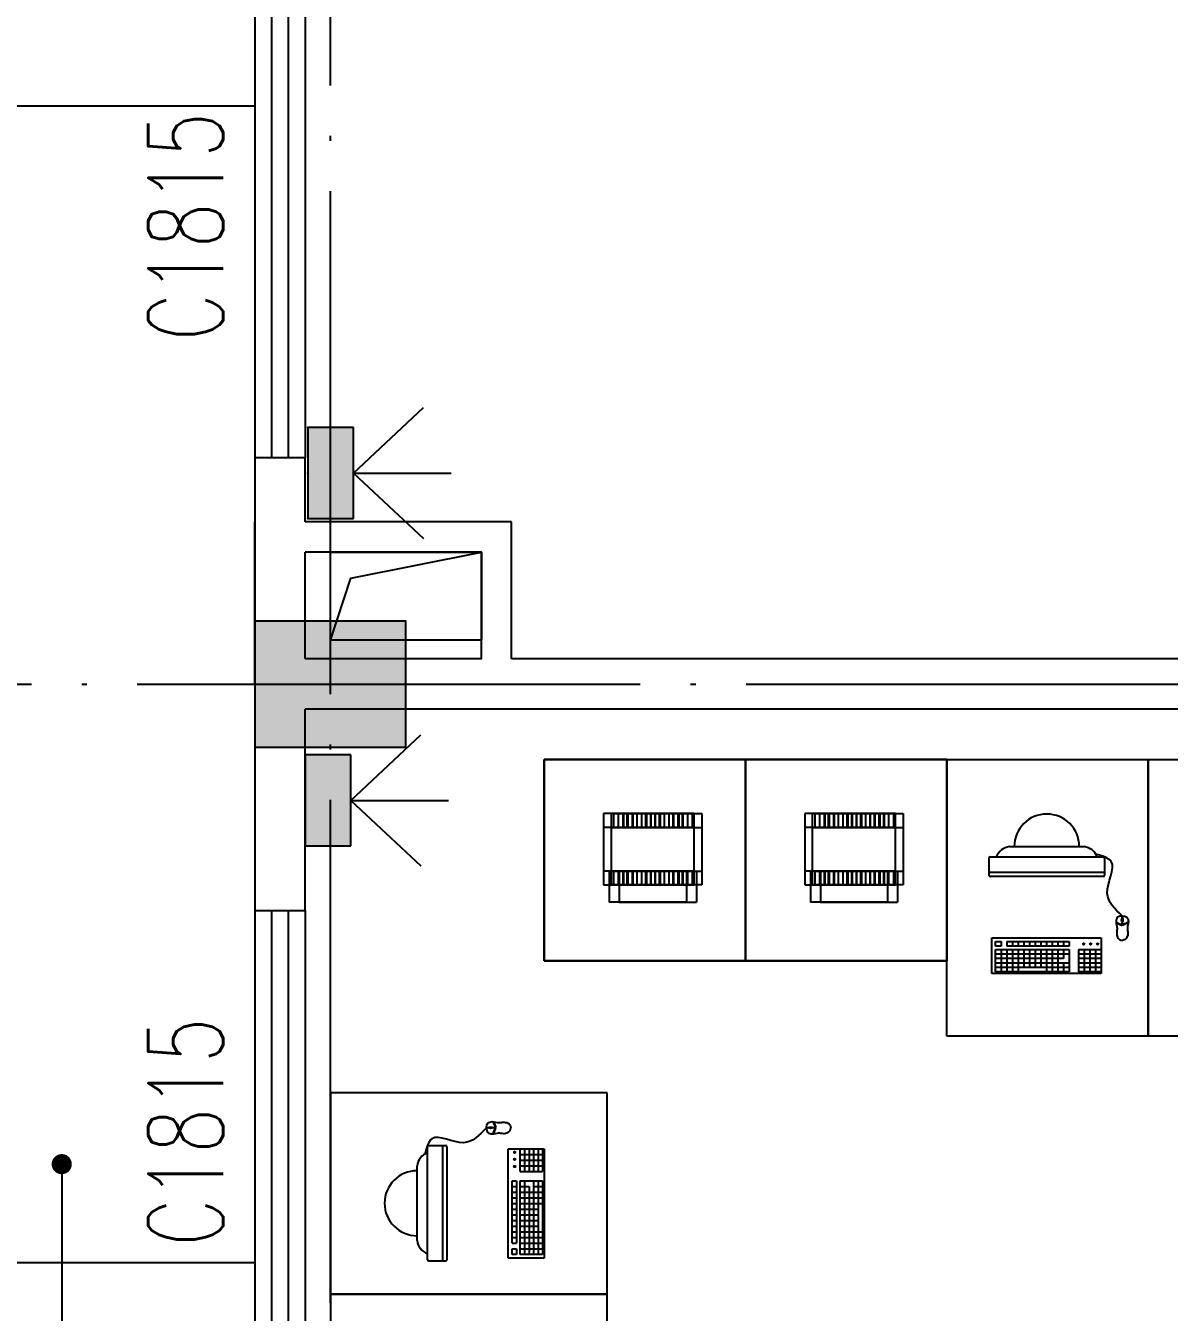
# Model space of a CAD drawing. Extents: x -93062 to 326984, y -142534 to 91021.
# Drawn here: x 24657 to 29202, y 51375 to 56490 of the extents above; entities that cross this region are included whole.
import ezdxf

# ---------------------------------------------------------------- set-up
doc = ezdxf.new("R2010")
doc.units = 0
doc.header["$LTSCALE"] = 1000
doc.header["$MEASUREMENT"] = 0
doc.linetypes.add('DOTE', pattern=[2.42, 2, -0.2, 0.02, -0.2])
doc.layers.get('0').update_dxf_attribs({"color": 8})
doc.layers.get('Defpoints').update_dxf_attribs({"color": 8})
for name, color, linetype in [('-人员定位', 6, 'Continuous'), ('COLUMN', 8, 'Continuous'), ('DIM_LEAD', 8, 'Continuous'), ('DOTE', 8, 'DOTE'), ('EQUIPMENT', 8, 'Continuous'), ('HOLE', 8, 'Continuous'), ('PUB_DIM', 8, 'Continuous'), ('PUB_HATCH', 8, 'Continuous'), ('STAIR', 8, 'Continuous'), ('WALL', 8, 'Continuous'), ('WINDOW', 8, 'Continuous'), ('WINDOW_TEXT', 8, 'Continuous')]:
    doc.layers.add(name, color=color, linetype=linetype)
doc.styles.add('_TCH_DIM_T3', font='SIMPLEX', dxfattribs={"width": 0.705882, "bigfont": 'GBCBIG'})
doc.styles.add('_TCH_WINDOW', font='SIMPLEX', dxfattribs={"bigfont": 'GBCBIG'})
doc.dimstyles.new('_TCH_ARCH&&100', dxfattribs={"dimtxt": 297.5, "dimasz": 100, "dimexe": 250, "dimexo": 300, "dimgap": 126.25, "dimtad": 1, "dimdec": 0, "dimzin": 0, "dimdsep": 46, "dimtxsty": '_TCH_DIM_T3', "dimblk": 'ARCHTICK', "dimcen": 0.09, "dimazin": 2, "dimtfac": 1, "dimtdec": 0, "dimtix": 1, "dimtmove": 2, "dimatfit": 3, "dimfxl": 1, "dimtolj": 1, "dimtzin": 0, "dimarcsym": 0})

# ---------------------------------------------------------------- blocks, each defined once
blk = doc.blocks.new('_FZH')
blk.add_lwpolyline([(-0.5, -0.5), (0.5, -0.5), (0.5, 0.5), (-0.5, 0.5)], close=True)
at = {"layer": 'PUB_HATCH'}
blk.add_solid([(-0.5, -0.5), (0.5, -0.5), (-0.5, 0.5), (0.5, 0.5)], dxfattribs=at)
blk = doc.blocks.new('DSADa')
at = {"layer": 'COLUMN', "xscale": 600.0000000000146, "yscale": 500, "zscale": 500}
blk.add_blockref('_FZH', (0, -27500), dxfattribs=at)
blk = doc.blocks.new('A$C31CF031A')
at = {"layer": 'EQUIPMENT'}
for p, q in [((850, 5900), (850, 6700)), ((850, 6700), (1650, 6700)), ((1650, 6700), (850, 6700)), ((850, 6700), (850, 5900)), ((1650, 5900), (1650, 6700)), ((1650, 6700), (2450, 6700)), ((2450, 6700), (1650, 6700)), ((1650, 6700), (1650, 5900)), ((1650, 6700), (1650, 5900)), ((1650, 5900), (1650, 6700)), ((2450, 6700), (2450, 5900)), ((2450, 5900), (2450, 6700)), ((1085.5, 6486.2), (1085.5, 6202.6)), ((1445.9, 6486.2), (1085.5, 6486.2)), ((1116.3, 6202.6), (1116.3, 6486.2)), ((1116.3, 6486.2), (1476.6, 6486.2)), ((1124.6, 6485.1), (1124.6, 6430.8)), ((1143.8, 6485.1), (1143.8, 6430.8)), ((1161.7, 6485.1), (1161.7, 6430.8)), ((1164.4, 6485.1), (1164.4, 6430.8)), ((1178.3, 6485.1), (1178.3, 6430.8)), ((1182.3, 6485.1), (1182.3, 6430.8)), ((1198.7, 6485.1), (1198.7, 6430.8)), ((1201.4, 6485.1), (1201.4, 6430.8)), ((1217.8, 6485.1), (1217.8, 6430.8)), ((1218, 6485.1), (1218, 6430.8)), ((1235.7, 6485.1), (1235.7, 6430.8)), ((1235.9, 6485.1), (1235.9, 6430.8)), ((1252.3, 6485.1), (1252.3, 6430.8)), ((1256.3, 6485.1), (1256.3, 6430.8)), ((1271.4, 6485.1), (1271.4, 6430.8)), ((1272.9, 6485.1), (1272.9, 6430.8)), ((1289.3, 6485.1), (1289.3, 6430.8)), ((1290.7, 6485.1), (1290.7, 6430.8)), ((1305.9, 6485.1), (1305.9, 6430.8)), ((1309.9, 6485.1), (1309.9, 6430.8)), ((1326.3, 6485.1), (1326.3, 6430.8)), ((1326.5, 6485.1), (1326.5, 6430.8)), ((1344.2, 6485.1), (1344.2, 6430.8)), ((1344.4, 6485.1), (1344.4, 6430.8)), ((1360.8, 6485.1), (1360.8, 6430.8)), ((1363.5, 6485.1), (1363.5, 6430.8)), ((1379.9, 6485.1), (1379.9, 6430.8)), ((1383.9, 6485.1), (1383.9, 6430.8)), ((1397.8, 6485.1), (1397.8, 6430.8)), ((1400.5, 6485.1), (1400.5, 6430.8)), ((1418.4, 6485.1), (1418.4, 6430.8)), ((1437.5, 6485.1), (1437.5, 6430.8)), ((1445.9, 6202.6), (1445.9, 6486.2)), ((1476.6, 6486.2), (1476.6, 6202.6)), ((1885.5, 6486.2), (1885.5, 6202.6)), ((2245.9, 6486.2), (1885.5, 6486.2)), ((1916.3, 6202.6), (1916.3, 6486.2)), ((1916.3, 6486.2), (2276.6, 6486.2)), ((1924.6, 6485.1), (1924.6, 6430.8)), ((1943.8, 6485.1), (1943.8, 6430.8)), ((1961.7, 6485.1), (1961.7, 6430.8)), ((1964.4, 6485.1), (1964.4, 6430.8)), ((1978.3, 6485.1), (1978.3, 6430.8)), ((1982.3, 6485.1), (1982.3, 6430.8)), ((1998.7, 6485.1), (1998.7, 6430.8)), ((2001.4, 6485.1), (2001.4, 6430.8)), ((2017.8, 6485.1), (2017.8, 6430.8)), ((2018, 6485.1), (2018, 6430.8)), ((2035.7, 6485.1), (2035.7, 6430.8)), ((2035.9, 6485.1), (2035.9, 6430.8)), ((2052.3, 6485.1), (2052.3, 6430.8)), ((2056.3, 6485.1), (2056.3, 6430.8)), ((2071.4, 6485.1), (2071.4, 6430.8)), ((2072.9, 6485.1), (2072.9, 6430.8)), ((2089.3, 6485.1), (2089.3, 6430.8)), ((2090.7, 6485.1), (2090.7, 6430.8)), ((2105.9, 6485.1), (2105.9, 6430.8)), ((2109.9, 6485.1), (2109.9, 6430.8)), ((2126.3, 6485.1), (2126.3, 6430.8)), ((2126.5, 6485.1), (2126.5, 6430.8)), ((2144.2, 6485.1), (2144.2, 6430.8)), ((2144.4, 6485.1), (2144.4, 6430.8)), ((2160.8, 6485.1), (2160.8, 6430.8)), ((2163.5, 6485.1), (2163.5, 6430.8)), ((2179.9, 6485.1), (2179.9, 6430.8)), ((2183.9, 6485.1), (2183.9, 6430.8)), ((2197.8, 6485.1), (2197.8, 6430.8)), ((2200.5, 6485.1), (2200.5, 6430.8)), ((2218.4, 6485.1), (2218.4, 6430.8)), ((2237.5, 6485.1), (2237.5, 6430.8)), ((2245.9, 6202.6), (2245.9, 6486.2)), ((2276.6, 6486.2), (2276.6, 6202.6)), ((1445.9, 6430.5), (1085.5, 6430.5)), ((1116.3, 6430.5), (1476.6, 6430.5)), ((2245.9, 6430.5), (1885.5, 6430.5)), ((1916.3, 6430.5), (2276.6, 6430.5)), ((2698.3, 6354.2), (2995.3, 6354.2)), ((2617.1, 6307.9), (2617.1, 6240.3)), ((2622.1, 6312.9), (3071.4, 6312.9)), ((3076.4, 6307.9), (3076.4, 6240.3)), ((1445.9, 6257), (1085.5, 6257)), ((1108.1, 6257), (1108.1, 6133.7)), ((1116.3, 6257), (1476.6, 6257)), ((1124.6, 6257), (1124.6, 6202.6)), ((1143.8, 6257), (1143.8, 6202.6)), ((1147.8, 6257), (1147.8, 6133.7)), ((1161.7, 6257), (1161.7, 6202.6)), ((1164.4, 6257), (1164.4, 6202.6)), ((1178.3, 6257), (1178.3, 6202.6)), ((1182.3, 6257), (1182.3, 6202.6)), ((1198.7, 6257), (1198.7, 6202.6)), ((1201.4, 6257), (1201.4, 6202.6)), ((1217.8, 6257), (1217.8, 6202.6)), ((1218, 6257), (1218, 6202.6)), ((1235.7, 6257), (1235.7, 6202.6)), ((1235.9, 6257), (1235.9, 6202.6)), ((1252.3, 6257), (1252.3, 6202.6)), ((1256.3, 6257), (1256.3, 6202.6)), ((1271.4, 6257), (1271.4, 6202.6)), ((1272.9, 6257), (1272.9, 6202.6)), ((1289.3, 6257), (1289.3, 6202.6)), ((1290.7, 6257), (1290.7, 6202.6)), ((1305.9, 6257), (1305.9, 6202.6)), ((1309.9, 6257), (1309.9, 6202.6)), ((1326.3, 6257), (1326.3, 6202.6)), ((1326.5, 6257), (1326.5, 6202.6)), ((1344.2, 6257), (1344.2, 6202.6)), ((1344.4, 6257), (1344.4, 6202.6)), ((1360.8, 6257), (1360.8, 6202.6)), ((1363.5, 6257), (1363.5, 6202.6)), ((1379.9, 6257), (1379.9, 6202.6)), ((1383.9, 6257), (1383.9, 6202.6)), ((1397.8, 6257), (1397.8, 6202.6)), ((1400.5, 6257), (1400.5, 6202.6)), ((1414.4, 6257), (1414.4, 6133.7)), ((1418.4, 6257), (1418.4, 6202.6)), ((1437.5, 6257), (1437.5, 6202.6)), ((1454.1, 6257), (1454.1, 6133.7)), ((2245.9, 6257), (1885.5, 6257)), ((1908.1, 6257), (1908.1, 6133.7)), ((1916.3, 6257), (2276.6, 6257)), ((1924.6, 6257), (1924.6, 6202.6)), ((1943.8, 6257), (1943.8, 6202.6)), ((1947.8, 6257), (1947.8, 6133.7)), ((1961.7, 6257), (1961.7, 6202.6)), ((1964.4, 6257), (1964.4, 6202.6)), ((1978.3, 6257), (1978.3, 6202.6)), ((1982.3, 6257), (1982.3, 6202.6)), ((1998.7, 6257), (1998.7, 6202.6)), ((2001.4, 6257), (2001.4, 6202.6)), ((2017.8, 6257), (2017.8, 6202.6)), ((2018, 6257), (2018, 6202.6)), ((2035.7, 6257), (2035.7, 6202.6)), ((2035.9, 6257), (2035.9, 6202.6)), ((2052.3, 6257), (2052.3, 6202.6)), ((2056.3, 6257), (2056.3, 6202.6)), ((2071.4, 6257), (2071.4, 6202.6)), ((2072.9, 6257), (2072.9, 6202.6)), ((2089.3, 6257), (2089.3, 6202.6)), ((2090.7, 6257), (2090.7, 6202.6)), ((2105.9, 6257), (2105.9, 6202.6)), ((2109.9, 6257), (2109.9, 6202.6)), ((2126.3, 6257), (2126.3, 6202.6)), ((2126.5, 6257), (2126.5, 6202.6)), ((2144.2, 6257), (2144.2, 6202.6)), ((2144.4, 6257), (2144.4, 6202.6)), ((2160.8, 6257), (2160.8, 6202.6)), ((2163.5, 6257), (2163.5, 6202.6)), ((2179.9, 6257), (2179.9, 6202.6)), ((2183.9, 6257), (2183.9, 6202.6)), ((2197.8, 6257), (2197.8, 6202.6)), ((2200.5, 6257), (2200.5, 6202.6)), ((2214.4, 6257), (2214.4, 6133.7)), ((2218.4, 6257), (2218.4, 6202.6)), ((2237.5, 6257), (2237.5, 6202.6)), ((2254.1, 6257), (2254.1, 6133.7)), ((2617.1, 6252.2), (3076.4, 6252.2)), ((1085.5, 6202.6), (1445.9, 6202.6)), ((1476.6, 6202.6), (1116.3, 6202.6)), ((1885.5, 6202.6), (2245.9, 6202.6)), ((2276.6, 6202.6), (1916.3, 6202.6)), ((3071.4, 6235.3), (2622.1, 6235.3)), ((1414.4, 6133.7), (1108.1, 6133.7)), ((1147.8, 6133.7), (1454.1, 6133.7)), ((2214.4, 6133.7), (1908.1, 6133.7)), ((1947.8, 6133.7), (2254.1, 6133.7)), ((3146.2, 6070), (3146.2, 6078.5)), ((3146.2, 6043.5), (3146.2, 6053.3)), ((3147.2, 6070), (3147.2, 6078.5)), ((3147.2, 6043.5), (3147.2, 6053.3)), ((2628.8, 5991.8), (3063.3, 5991.8)), ((2628.8, 5849.1), (2628.8, 5991.8)), ((3063.3, 5991.8), (3063.3, 5849.1)), ((2642.6, 5944.5), (2935.6, 5944.5)), ((2642.6, 5855.7), (2642.6, 5944.5)), ((2642.7, 5958.3), (2642.7, 5976.1)), ((2642.7, 5976.1), (2665.1, 5976.1)), ((2665.1, 5958.3), (2642.7, 5958.3)), ((2665.1, 5976.1), (2665.1, 5958.3)), ((2665.1, 5944.5), (2665.1, 5855.7)), ((2687.6, 5976.1), (2687.6, 5958.3)), ((2687.6, 5976.1), (2935.6, 5976.1)), ((2935.6, 5958.3), (2687.6, 5958.3)), ((2687.6, 5944.5), (2687.6, 5855.7)), ((2710.2, 5976.1), (2710.2, 5958.3)), ((2710.2, 5944.5), (2710.2, 5855.7)), ((2732.7, 5976.1), (2732.7, 5958.3)), ((2732.7, 5944.5), (2732.7, 5855.7)), ((2755.3, 5976.1), (2755.3, 5958.3)), ((2755.3, 5944.5), (2755.3, 5873.4)), ((2777.8, 5976.1), (2777.8, 5958.3)), ((2777.8, 5944.5), (2777.8, 5873.4)), ((2800.4, 5976.1), (2800.4, 5958.3)), ((2800.4, 5944.5), (2800.4, 5873.4)), ((2822.9, 5976.1), (2822.9, 5958.3)), ((2822.9, 5944.5), (2822.9, 5873.4)), ((2845.4, 5976.1), (2845.4, 5958.3)), ((2845.4, 5944.5), (2845.4, 5855.7)), ((2868, 5976.1), (2868, 5958.3)), ((2868, 5944.5), (2868, 5855.7)), ((2935.6, 5958.3), (2880.3, 5958.3)), ((2890.5, 5976.1), (2890.5, 5958.3)), ((2890.5, 5944.5), (2890.5, 5855.7)), ((2913.1, 5976.1), (2913.1, 5958.3)), ((2913.1, 5944.5), (2913.1, 5908.9)), ((2935.6, 5976.1), (2935.6, 5958.3)), ((2935.6, 5976.1), (2935.6, 5958.3)), ((2935.6, 5944.5), (2935.6, 5855.7)), ((2935.6, 5944.5), (2935.6, 5855.7)), ((2935.6, 5944.5), (2935.6, 5855.7)), ((2973.1, 5944.5), (3063.3, 5944.5)), ((2973.1, 5944.5), (2973.1, 5855.7)), ((2973.1, 5944.5), (3063.3, 5944.5)), ((2995.7, 5944.5), (2995.7, 5855.7)), ((3018.2, 5944.5), (3018.2, 5855.7)), ((3040.8, 5944.5), (3040.8, 5855.7)), ((3063.3, 5944.5), (3063.3, 5855.7)), ((3063.3, 5944.5), (3063.3, 5855.7)), ((1650, 5900), (850, 5900)), ((850, 5900), (1650, 5900)), ((2450, 5900), (1650, 5900)), ((1650, 5900), (2450, 5900)), ((2935.6, 5926.7), (2642.6, 5926.7)), ((2913.1, 5908.9), (2642.6, 5908.9)), ((2935.6, 5891.2), (2642.6, 5891.2)), ((2913.1, 5891.2), (2913.1, 5855.7)), ((3063.3, 5926.7), (2973.1, 5926.7)), ((3063.3, 5908.9), (2973.1, 5908.9)), ((3063.3, 5891.2), (2973.1, 5891.2)), ((3063.3, 5849.1), (2628.8, 5849.1)), ((2935.6, 5873.4), (2642.6, 5873.4)), ((2935.6, 5855.7), (2642.6, 5855.7)), ((3063.3, 5873.4), (2973.1, 5873.4)), ((3063.3, 5855.7), (2973.1, 5855.7)), ((628.3, 5236.5), (619.8, 5236.5)), ((628.4, 5235.5), (619.8, 5235.5)), ((654.8, 5235.5), (645, 5235.5)), ((654.8, 5236.5), (645.1, 5236.5)), ((385.5, 4711.4), (385.5, 5160.7)), ((390.5, 5165.7), (458, 5165.7)), ((446.2, 4706.4), (446.2, 5165.7)), ((463, 5160.7), (463, 4711.4)), ((706.5, 4718.1), (706.5, 5152.6)), ((706.5, 5152.6), (849.2, 5152.6)), ((753.9, 5062.4), (753.9, 5152.6)), ((753.9, 5152.6), (842.7, 5152.6)), ((753.9, 5152.6), (842.7, 5152.6)), ((753.9, 5062.4), (753.9, 5152.6)), ((753.9, 5130.1), (842.7, 5130.1)), ((771.6, 5152.6), (771.6, 5062.4)), ((789.4, 5152.6), (789.4, 5062.4)), ((807.1, 5152.6), (807.1, 5062.4)), ((824.9, 5152.6), (824.9, 5062.4)), ((842.7, 5152.6), (842.7, 5062.4)), ((849.2, 5152.6), (849.2, 4718.1)), ((344.1, 4787.7), (344.1, 5084.6)), ((753.9, 5107.5), (842.7, 5107.5)), ((753.9, 5085), (842.7, 5085)), ((722.3, 5024.9), (740, 5024.9)), ((722.3, 4776.9), (722.3, 5024.9)), ((722.3, 5024.9), (740, 5024.9)), ((740, 5024.9), (740, 4969.6)), ((740, 5024.9), (740, 4776.9)), ((753.9, 5062.4), (842.7, 5062.4)), ((753.9, 5024.9), (842.7, 5024.9)), ((753.9, 5024.9), (842.7, 5024.9)), ((753.9, 4731.9), (753.9, 5024.9)), ((753.9, 5024.9), (842.7, 5024.9)), ((771.6, 5024.9), (771.6, 4731.9)), ((807.1, 5024.9), (807.1, 4731.9)), ((824.9, 5024.9), (824.9, 4731.9)), ((842.7, 5024.9), (842.7, 4731.9)), ((722.3, 5002.4), (740, 5002.4)), ((722.3, 4979.8), (740, 4979.8)), ((753.9, 5002.4), (789.4, 5002.4)), ((753.9, 4979.8), (842.7, 4979.8)), ((789.4, 5002.4), (789.4, 4731.9)), ((807.1, 5002.4), (842.7, 5002.4)), ((722.3, 4957.3), (740, 4957.3)), ((722.3, 4934.8), (740, 4934.8)), ((722.3, 4912.2), (740, 4912.2)), ((753.9, 4957.3), (842.7, 4957.3)), ((753.9, 4934.8), (842.7, 4934.8)), ((753.9, 4912.2), (824.9, 4912.2)), ((722.3, 4889.7), (740, 4889.7)), ((722.3, 4867.1), (740, 4867.1)), ((753.9, 4889.7), (824.9, 4889.7)), ((753.9, 4867.1), (824.9, 4867.1)), ((722.3, 4844.6), (740, 4844.6)), ((722.3, 4822), (740, 4822)), ((753.9, 4844.6), (824.9, 4844.6)), ((753.9, 4822), (842.7, 4822)), ((722.3, 4799.5), (740, 4799.5)), ((722.3, 4776.9), (740, 4776.9)), ((753.9, 4799.5), (842.7, 4799.5)), ((753.9, 4776.9), (842.7, 4776.9)), ((390.5, 4706.4), (458, 4706.4)), ((849.2, 4718.1), (706.5, 4718.1)), ((722.3, 4754.4), (740, 4754.4)), ((722.3, 4732), (722.3, 4754.4)), ((740, 4732), (722.3, 4732)), ((740, 4754.4), (740, 4732)), ((753.9, 4754.4), (842.7, 4754.4)), ((842.7, 4731.9), (753.9, 4731.9))]:
    blk.add_line(p, q, dxfattribs=at)
at = {"layer": 'EQUIPMENT', "ltscale": 100}
for p, q in [((2450, 5600), (2450, 6700)), ((2450, 6700), (3250, 6700)), ((3250, 6700), (3250, 5600)), ((3250, 5600), (3250, 6700)), ((3250, 6700), (4050, 6700)), ((3250, 5600), (2450, 5600)), ((4050, 5600), (3250, 5600)), ((1100, 5374.4), (0, 5374.4)), ((0, 5374.4), (0, 4574.4)), ((1100, 4574.4), (1100, 5374.4)), ((1100, 4574.4), (0, 4574.4)), ((0, 4574.4), (0, 3774.4)), ((0, 4574.4), (1100, 4574.4)), ((1100, 3774.4), (1100, 4574.4))]:
    blk.add_line(p, q, dxfattribs=at)
at = {"layer": 'EQUIPMENT'}
for centre in [(2993, 5966.4), (3021.1, 5966.4), (3049.1, 5966.4), (732, 5138.4), (732, 5110.4), (732, 5082.3)]:
    blk.add_circle(centre, 3.1, dxfattribs=at)
for centre, radius, start, end in [((2846.8, 6354.2), 129.3, 0.0037, 180.0037), ((2707.6, 6289.2), 65.7, 98.0752, 158.8803), ((2986, 6289.2), 65.7, 21.1197, 81.9248), ((2622.1, 6307.9), 5, 90, 180), ((3071.4, 6307.9), 5, 0, 90), ((2622.1, 6240.3), 5, 180, 270.0037), ((3071.4, 6240.3), 5, 270.0037, 0), ((409.1, 5075.3), 65.7, 111.1197, 171.9248), ((390.5, 5160.7), 5, 90, 180), ((458, 5160.7), 5, 0.0037, 90), ((344.1, 4936.1), 129.3, 90.0037, 270.0037), ((409.1, 4796.9), 65.7, 188.0752, 248.8803), ((390.5, 4711.4), 5, 180, 270), ((458, 4711.4), 5, 270, 0.0037)]:
    blk.add_arc(centre, radius, start, end, dxfattribs=at)
for centre, major_axis in [((3146.7, 6061.6), (0, 8.48)), ((3146.7, 6061.6), (0, 3.81)), ((636.7, 5236), (-8.48, 0)), ((636.7, 5236), (-3.81, 0))]:
    blk.add_ellipse(centre, major_axis=major_axis, ratio=0.331977, dxfattribs=at)
for points in [[(3146.7, 6078.6), (3087.2, 6169.2), (3102.9, 6295), (3041.9, 6323.7)], [(3146.7, 6078.6), (3128.4, 6072.9), (3122.4, 6055.7), (3126.1, 6029.8), (3124.9, 6015.6), (3126.3, 5997.6), (3136.4, 5984.3), (3146.7, 5981.1)], [(3122.4, 6054.7), (3134.6, 6047.5), (3146.2, 6043.5)], [(3122.4, 6052.4), (3134.6, 6045.2), (3146.7, 6041.1)], [(3146.7, 6078.6), (3165.1, 6072.9), (3171.1, 6055.7), (3167.4, 6029.8), (3168.6, 6015.6), (3167.2, 5997.6), (3157, 5984.3), (3146.7, 5981.1)], [(3171, 6052.4), (3158.9, 6045.2), (3146.7, 6041.1)], [(3171, 6054.7), (3158.9, 6047.5), (3147.2, 6043.5)], [(619.7, 5236), (529.1, 5176.5), (403.3, 5192.2), (374.6, 5131.2)], [(619.7, 5236), (625.4, 5254.4), (642.6, 5260.4), (668.5, 5256.7), (682.8, 5257.9), (700.7, 5256.5), (714, 5246.3), (717.2, 5236)], [(619.7, 5236), (625.4, 5217.7), (642.6, 5211.7), (668.5, 5215.4), (682.8, 5214.2), (700.7, 5215.6), (714, 5225.7), (717.2, 5236)], [(643.6, 5260.3), (650.8, 5248.2), (654.8, 5236.5)], [(643.6, 5211.7), (650.8, 5223.9), (654.8, 5235.5)], [(645.9, 5260.3), (653.1, 5248.2), (657.2, 5236)], [(645.9, 5211.7), (653.1, 5223.9), (657.2, 5236)]]:
    blk.add_spline(points, degree=3, dxfattribs=at)
blk = doc.blocks.new('_ArchTick')
at = {"color": 0, "linetype": 'ByBlock', "const_width": 0.4}
blk.add_lwpolyline([(-0.5, -0.5), (0.5, 0.5)], dxfattribs=at)
blk = doc.blocks.new('*D1471')
at = {"layer": 'Defpoints', "color": 0, "transparency": 16777216}
for p in [(24368.1, 57472.1), (25568.4, 57472.1), (25568.4, 56681.4)]:
    blk.add_point(p, dxfattribs=at)
at = {"layer": 'PUB_DIM', "color": 0, "lineweight": -2, "transparency": 16777216}
for p, q in [((24368.1, 57172.1), (24368.1, 56431.4)), ((25568.4, 57172.1), (25568.4, 56431.4)), ((24368.1, 56681.4), (25568.4, 56681.4))]:
    blk.add_line(p, q, dxfattribs=at)
at = {"layer": 'PUB_DIM', "color": 0, "lineweight": -2, "transparency": 16777216, "xscale": 100, "yscale": 100, "zscale": 100, "rotation": 180}
blk.add_blockref('_ArchTick', (24368.1, 56681.4), dxfattribs=at)
at = {"layer": 'PUB_DIM', "color": 0, "lineweight": -2, "transparency": 16777216, "xscale": 100, "yscale": 100, "zscale": 100}
blk.add_blockref('_ArchTick', (25568.4, 56681.4), dxfattribs=at)
at = {"layer": 'PUB_DIM', "color": 0, "transparency": 16777216, "insert": (24968.2, 56956.4), "char_height": 297.5, "attachment_point": 5, "style": '_TCH_DIM_T3'}
blk.add_mtext('\\A1;1200', dxfattribs=at)
blk = doc.blocks.new('$TCHSYS$WIN2D')
for p, q in [((-0.5, 0.5), (0.5, 0.5)), ((0.5, 0.1667), (-0.5, 0.1667)), ((0.5, -0.1667), (-0.5, -0.1667)), ((-0.5, -0.5), (0.5, -0.5))]:
    blk.add_line(p, q)
blk = doc.blocks.new('定位基站')
at = {"layer": '-人员定位', "ltscale": 0.01}
h = blk.add_hatch(color=256, dxfattribs=at)
h.dxf.hatch_style = 1
h.paths.add_polyline_path([(406524, 477798), (406524, 477617.1), (406162.1, 477617.1), (406162.1, 477798)])
at = {"layer": '-人员定位', "color": 6}
for p, q in [((406343, 477798), (406343, 478186.1)), ((406343, 477798), (406082.2, 478076.6)), ((406343, 477798), (406603.9, 478076.6)), ((406343, 477995.5), (406343, 477995.5)), ((406162.1, 477798), (406524, 477798)), ((406162.1, 477617.1), (406162.1, 477798)), ((406524, 477798), (406524, 477617.1)), ((406524, 477617.1), (406162.1, 477617.1))]:
    blk.add_line(p, q, dxfattribs=at)
for p in [(406343, 477798), (406162.1, 477617.1), (406343, 477617.1), (406524, 477617.1)]:
    blk.add_point(p, dxfattribs=at)

msp = doc.modelspace()

# ---------------------------------------------------------------- linework, layer by layer
at = {"layer": 'DIM_LEAD'}
msp.add_line((24800.5, 51963.5), (24800.5, 50246.5), dxfattribs=at)
at = {"layer": 'DIM_LEAD', "const_width": 40}
msp.add_lwpolyline([(24800.5, 51983.5, 1), (24800.5, 51943.5, 1)], format="xyb", close=True, dxfattribs=at)
at = {"layer": 'DOTE'}
msp.add_line((22679.9, 53872.1), (51585.9, 53872.1), dxfattribs=at)
msp.add_lwpolyline([(25868.4, 22372.1), (25868.4, 86156)], dxfattribs=at)
at = {"layer": 'HOLE'}
msp.add_lwpolyline([(25868.4, 54397.1), (26468.4, 54397.1), (26468.4, 54047.1), (25868.4, 54047.1)], close=True, dxfattribs=at)
msp.add_lwpolyline([(25868.4, 54047.1), (25949.5, 54294), (26468.4, 54397.1)], dxfattribs=at)
at = {"layer": 'STAIR'}
for p, q in [((24368.4, 56171.9), (25568.4, 56171.9)), ((25568.4, 56171.9), (25568.4, 51571.9)), ((24368.4, 51571.9), (25568.4, 51571.9))]:
    msp.add_line(p, q, dxfattribs=at)
at = {"layer": 'WALL'}
for p, q in [((25768.4, 54772.1), (25568.4, 54772.1)), ((25568.4, 54772.1), (25568.4, 54517.1)), ((25768.4, 54517.1), (25768.4, 54772.1)), ((25568.4, 54517.1), (25568.4, 54517.1)), ((25568.4, 54397.1), (25568.4, 54517.1)), ((26588.4, 54517.1), (25768.4, 54517.1)), ((26588.4, 53972.1), (26588.4, 54517.1)), ((25568.4, 53872.1), (25568.4, 54397.1)), ((25568.4, 54397.1), (25568.4, 54397.1)), ((25768.4, 53972.1), (25768.4, 54397.1)), ((26468.4, 54397.1), (25768.4, 54397.1)), ((26468.4, 53972.1), (26468.4, 54397.1)), ((26468.4, 53972.1), (25768.4, 53972.1)), ((36318.4, 53972.1), (26588.4, 53972.1)), ((25568.4, 53872.1), (25568.4, 52972.1)), ((26528.4, 53772.1), (25768.4, 53772.1)), ((25768.4, 52972.1), (25768.4, 53772.1)), ((36318.4, 53772.1), (26528.4, 53772.1)), ((25568.4, 52972.1), (25768.4, 52972.1))]:
    msp.add_line(p, q, dxfattribs=at)

# ---------------------------------------------------------------- block references
at = {"layer": '-人员定位', "xscale": -1, "rotation": 270}
for p in [(-451838.6, -351631.5), (-451848.7, -352933)]:
    msp.add_blockref('定位基站', p, dxfattribs=at)
at = {"layer": 'COLUMN'}
msp.add_blockref('DSADa', (25868.4, 81372.1), dxfattribs=at)
at = {"layer": 'EQUIPMENT'}
msp.add_blockref('A$C31CF031A', (25868.4, 46872.1), dxfattribs=at)
at = {"layer": 'WINDOW'}
ref = msp.add_blockref('$TCHSYS$WIN2D', (25668.4, 55672.1), dxfattribs=dict(at, xscale=-1800, yscale=-200, zscale=-1800, rotation=90))
ref.add_attrib('A', 'C1815', (25442.1, 55237.1), dxfattribs={"layer": 'WINDOW_TEXT', "height": 297.5, "rotation": 90, "style": '_TCH_WINDOW', "width": 0.705882})
ref = msp.add_blockref('$TCHSYS$WIN2D', (25668.4, 52072.1), dxfattribs=dict(at, xscale=-1800, yscale=-200, zscale=-1800, rotation=90))
ref.add_attrib('A', 'C1815', (25442.1, 51637.1), dxfattribs={"layer": 'WINDOW_TEXT', "height": 297.5, "rotation": 90, "style": '_TCH_WINDOW', "width": 0.705882})

# ---------------------------------------------------------------- dimensions: what is measured, and where the dimension line sits
at = {"layer": 'PUB_DIM'}
dim = msp.add_aligned_dim(p1=(24368.1, 57472.1), p2=(25568.4, 57472.1), distance=-790.7, dimstyle='_TCH_ARCH&&100', dxfattribs=at)
dim.commit()
dim.dimension.update_dxf_attribs({"geometry": '*D1471', "text_midpoint": (24968.2, 56956.4)})

doc.saveas('drawing.dxf')
